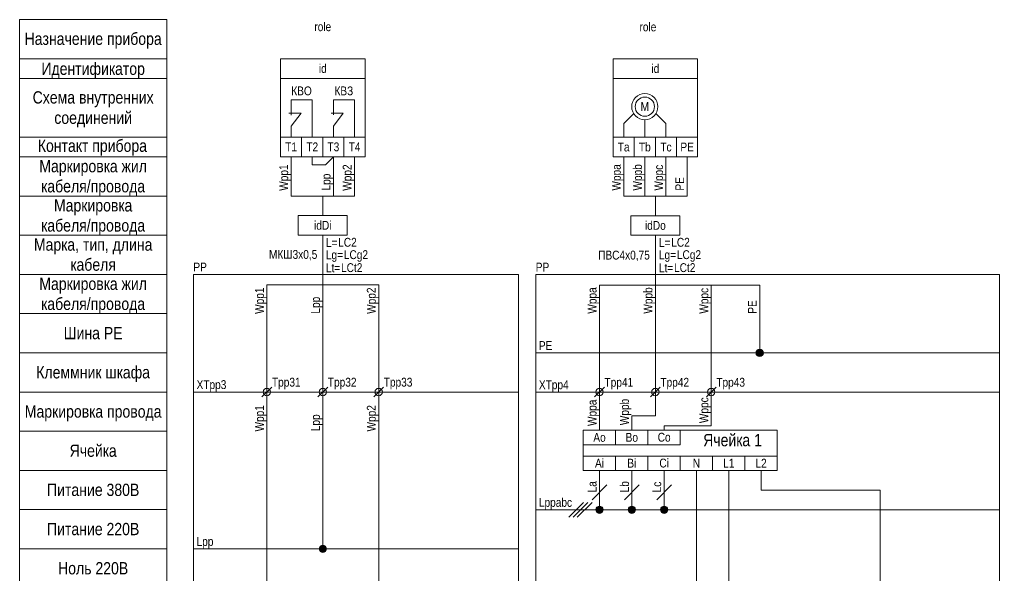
# Model space of a CAD drawing. Header units: millimetres. Extents: x 20 to 336, y -256 to -5.
# Drawn here: x 20 to 219.8, y -118.4 to -5 of the extents above; entities that cross this region are included whole.
import ezdxf

# ---------------------------------------------------------------- set-up
doc = ezdxf.new("R2010")
doc.units = ezdxf.units.MM
doc.header["$MEASUREMENT"] = 0
doc.linetypes.add('1_1', pattern=[2000, 1000, -1000])
doc.linetypes.add('4_2_1_2', pattern=[6702.777624, 3527.777672, -1763.888836, 0, -1411.111116])
for name, color, linetype in [('id_names', 7, 'Continuous'), ('id_params_di', 7, 'Continuous'), ('id_params_do', 7, 'Continuous'), ('id_static_di', 7, 'Continuous'), ('id_static_do', 7, 'Continuous')]:
    doc.layers.add(name, color=color, linetype=linetype)
doc.styles.add('СГЕНЕРИР_СТИЛЬ_1', font='')
doc.styles.get('СГЕНЕРИР_СТИЛЬ_1').set_extended_font_data('Arial Narrow')

msp = doc.modelspace()

# ---------------------------------------------------------------- hatches: boundary and pattern name
at = {"layer": 'id_static_di', "linetype": 'Continuous', "lineweight": 0, "true_color": 0x000000}
msp.add_hatch(color=18, dxfattribs=at).paths.add_polyline_path([(81.08, -113), (81.14, -113.29), (81.3, -113.53), (81.55, -113.69), (81.83, -113.75), (82.12, -113.69), (82.36, -113.53), (82.53, -113.29), (82.58, -113), (82.53, -112.71), (82.36, -112.47), (82.12, -112.31), (81.83, -112.25), (81.55, -112.31), (81.3, -112.47), (81.14, -112.71)])
at = {"layer": 'id_static_do', "linetype": 'Continuous', "lineweight": 0, "true_color": 0x000000}
for points in [[(170.18, -73.02), (170.23, -73.31), (170.4, -73.55), (170.64, -73.72), (170.93, -73.77), (171.21, -73.72), (171.46, -73.55), (171.62, -73.31), (171.68, -73.02), (171.62, -72.74), (171.46, -72.49), (171.21, -72.33), (170.93, -72.27), (170.64, -72.33), (170.4, -72.49), (170.23, -72.74)], [(137.51, -105.02), (137.56, -105.31), (137.72, -105.55), (137.97, -105.72), (138.26, -105.77), (138.54, -105.72), (138.79, -105.55), (138.95, -105.31), (139.01, -105.02), (138.95, -104.74), (138.79, -104.49), (138.54, -104.33), (138.26, -104.27), (137.97, -104.33), (137.72, -104.49), (137.56, -104.74)], [(144.1, -105.02), (144.15, -105.31), (144.31, -105.55), (144.56, -105.72), (144.85, -105.77), (145.13, -105.72), (145.38, -105.55), (145.54, -105.31), (145.6, -105.02), (145.54, -104.74), (145.38, -104.49), (145.13, -104.33), (144.85, -104.27), (144.56, -104.33), (144.31, -104.49), (144.15, -104.74)], [(150.69, -105.02), (150.74, -105.31), (150.91, -105.55), (151.15, -105.72), (151.44, -105.77), (151.72, -105.72), (151.97, -105.55), (152.13, -105.31), (152.19, -105.02), (152.13, -104.74), (151.97, -104.49), (151.72, -104.33), (151.44, -104.27), (151.15, -104.33), (150.91, -104.49), (150.74, -104.74)]]:
    msp.add_hatch(color=18, dxfattribs=at).paths.add_polyline_path(points)

# ---------------------------------------------------------------- linework, layer by layer
at = {"layer": 'id_names', "color": 7, "linetype": 'Continuous', "lineweight": 15, "ltscale": 100}
for points in [[(20, -13), (50, -13), (50, -5), (20, -5)], [(20, -17), (50, -17), (50, -13), (20, -13)], [(20, -29), (50, -29), (50, -17), (20, -17)], [(20, -33), (50, -33), (50, -29), (20, -29)], [(20, -41), (50, -41), (50, -33), (20, -33)], [(20, -49), (50, -49), (50, -41), (20, -41)], [(20, -57), (50, -57), (50, -49), (20, -49)], [(20, -65), (50, -65), (50, -57), (20, -57)], [(20, -73), (50, -73), (50, -65), (20, -65)], [(20, -81), (50, -81), (50, -73), (20, -73)], [(20, -89), (50, -89), (50, -81), (20, -81)], [(20, -97), (50, -97), (50, -89), (20, -89)], [(20, -105), (50, -105), (50, -97), (20, -97)], [(20, -113), (50, -113), (50, -105), (20, -105)], [(20, -121), (50, -121), (50, -113), (20, -113)]]:
    msp.add_lwpolyline(points, close=True, dxfattribs=at)
at = {"layer": 'id_static_di', "color": 7, "linetype": '1_1', "lineweight": 15, "ltscale": 100}
for p, q in [((90.45, -13), (73.21, -13)), ((73.21, -17), (73.21, -29)), ((90.45, -29), (90.45, -17)), ((55.43, -189.36), (55.43, -57)), ((121.75, -57), (55.43, -57)), ((121.75, -189.36), (121.75, -57))]:
    msp.add_line(p, q, dxfattribs=at)
at = {"layer": 'id_static_di', "color": 7, "linetype": 'Continuous', "lineweight": 15, "ltscale": 100}
for p, q in [((79.68, -21.38), (75.37, -21.38)), ((75.37, -21.38), (75.37, -24.53)), ((79.68, -29), (79.68, -21.38)), ((88.3, -21.38), (83.99, -21.38)), ((83.99, -21.38), (83.99, -24.45)), ((88.3, -29), (88.3, -21.38)), ((77.39, -24.07), (74.92, -24.07)), ((77.39, -24.07), (75.37, -26.74)), ((86.01, -24.07), (83.54, -24.07)), ((86.01, -24.07), (83.99, -26.74)), ((75.37, -26.74), (75.37, -29)), ((83.99, -26.74), (83.99, -29)), ((75.37, -41), (75.37, -33)), ((79.68, -34.63), (79.68, -33)), ((83.99, -33), (82.36, -34.63)), ((83.99, -41), (83.99, -33)), ((88.3, -41), (88.3, -33)), ((82.36, -34.63), (79.68, -34.63)), ((75.37, -41), (88.3, -41)), ((81.83, -45), (81.83, -41)), ((81.83, -59.14), (81.83, -49)), ((70.43, -59.14), (70.43, -81)), ((70.43, -59.14), (93.23, -59.14)), ((81.83, -59.14), (81.83, -81)), ((93.23, -59.14), (93.23, -81)), ((69.43, -82), (71.43, -80)), ((70.43, -133.04), (70.43, -81)), ((80.83, -82), (82.83, -80)), ((81.83, -81), (81.83, -112.25)), ((92.23, -82), (94.23, -80)), ((93.23, -133.04), (93.23, -81)), ((55.43, -113), (121.75, -113))]:
    msp.add_line(p, q, dxfattribs=at)
at = {"layer": 'id_static_di', "color": 7, "linetype": '4_2_1_2', "lineweight": 15, "ltscale": 100}
msp.add_line((55.43, -81), (121.75, -81), dxfattribs=at)
at = {"layer": 'id_static_di', "color": 7, "linetype": 'Continuous', "lineweight": 15, "ltscale": 100}
for points in [[(73.21, -17), (90.45, -17), (90.45, -13), (73.21, -13)], [(73.21, -33), (77.52, -33), (77.52, -29), (73.21, -29)], [(77.52, -33), (81.83, -33), (81.83, -29), (77.52, -29)], [(81.83, -33), (86.14, -33), (86.14, -29), (81.83, -29)], [(86.14, -33), (90.45, -33), (90.45, -29), (86.14, -29)], [(76.83, -49), (86.83, -49), (86.83, -45), (76.83, -45)]]:
    msp.add_lwpolyline(points, close=True, dxfattribs=at)
for centre in [(70.43, -81), (81.83, -81), (93.23, -81), (81.83, -113)]:
    msp.add_circle(centre, 0.75, dxfattribs=at)
at = {"layer": 'id_static_do', "color": 7, "linetype": '1_1', "lineweight": 15, "ltscale": 100}
for p, q in [((158.27, -17.02), (141.04, -17.02)), ((141.04, -17.02), (141.04, -29.02)), ((158.27, -29.02), (158.27, -17.02)), ((219.81, -57.02), (125.25, -57.02)), ((125.25, -189.38), (125.25, -57.02)), ((219.81, -189.38), (219.81, -57.02))]:
    msp.add_line(p, q, dxfattribs=at)
at = {"layer": 'id_static_do', "color": 7, "linetype": 'Continuous', "lineweight": 15, "ltscale": 100}
for p, q in [((145.23, -24.18), (143.19, -26.22)), ((147.5, -25.45), (147.5, -29.02)), ((149.77, -24.18), (151.81, -26.22)), ((143.19, -26.22), (143.19, -29.02)), ((151.81, -26.22), (151.81, -29.02)), ((143.19, -41.02), (143.19, -33.02)), ((147.5, -41.02), (147.5, -33.02)), ((151.81, -41.02), (151.81, -33.02)), ((156.12, -41.02), (156.12, -33.02)), ((143.19, -41.02), (156.12, -41.02)), ((149.65, -45.02), (149.65, -41.02)), ((149.65, -59.17), (149.65, -49.02)), ((138.26, -81.02), (138.26, -59.17)), ((138.26, -59.17), (170.93, -59.17)), ((149.65, -81.02), (149.65, -59.17)), ((161.05, -81.02), (161.05, -59.17)), ((170.93, -72.27), (170.93, -59.17)), ((125.25, -73.02), (219.81, -73.02)), ((137.26, -82), (139.26, -80)), ((138.26, -88.79), (138.26, -81.02)), ((148.65, -82), (150.65, -80)), ((149.65, -85.87), (149.65, -81.02)), ((160.05, -82), (162.05, -80)), ((161.05, -87.88), (161.05, -81.02)), ((144.85, -88.79), (144.85, -85.87)), ((144.85, -85.87), (149.65, -85.87)), ((151.44, -88.79), (151.44, -87.88)), ((151.44, -87.88), (161.05, -87.88)), ((141.55, -91.75), (141.55, -88.79)), ((148.14, -91.75), (148.14, -88.79)), ((154.73, -88.79), (154.73, -91.75)), ((141.55, -91.75), (134.96, -91.75)), ((148.14, -91.75), (141.55, -91.75)), ((154.73, -91.75), (148.14, -91.75)), ((141.55, -94.06), (134.96, -94.06)), ((148.14, -94.06), (141.55, -94.06)), ((141.55, -97.02), (141.55, -94.06)), ((154.73, -94.06), (148.14, -94.06)), ((148.14, -97.02), (148.14, -94.06)), ((154.73, -97.02), (154.73, -94.06)), ((161.32, -94.06), (154.73, -94.06)), ((161.32, -97.02), (161.32, -94.06)), ((167.91, -94.06), (161.32, -94.06)), ((167.91, -97.02), (167.91, -94.06)), ((174.5, -94.06), (167.91, -94.06)), ((138.26, -104.27), (138.26, -97.02)), ((144.85, -104.27), (144.85, -97.02)), ((151.44, -104.27), (151.44, -97.02)), ((158.03, -181.45), (158.03, -97.02)), ((164.62, -97.02), (164.62, -157.23)), ((171.21, -97.02), (171.21, -101.02)), ((136.75, -102.98), (139.76, -99.97)), ((143.34, -102.98), (146.35, -99.97)), ((149.93, -102.98), (152.94, -99.97)), ((171.21, -101.02), (195.52, -101.02)), ((195.52, -101.02), (195.52, -157.23)), ((132, -106.53), (135.01, -103.52)), ((132.9, -106.53), (135.91, -103.52)), ((133.72, -106.53), (136.73, -103.52)), ((125.25, -105.02), (219.81, -105.02))]:
    msp.add_line(p, q, dxfattribs=at)
at = {"layer": 'id_static_do', "color": 7, "linetype": '4_2_1_2', "lineweight": 15, "ltscale": 100}
msp.add_line((125.25, -81.02), (219.81, -81.02), dxfattribs=at)
at = {"layer": 'id_static_do', "color": 7, "linetype": 'Continuous', "lineweight": 15, "ltscale": 100}
for points in [[(141.04, -17.02), (158.27, -17.02), (158.27, -13.02), (141.04, -13.02)], [(141.04, -33.02), (145.35, -33.02), (145.35, -29.02), (141.04, -29.02)], [(145.35, -33.02), (149.65, -33.02), (149.65, -29.02), (145.35, -29.02)], [(149.65, -33.02), (153.96, -33.02), (153.96, -29.02), (149.65, -29.02)], [(153.96, -33.02), (158.27, -33.02), (158.27, -29.02), (153.96, -29.02)], [(144.65, -49.02), (154.65, -49.02), (154.65, -45.02), (144.65, -45.02)]]:
    msp.add_lwpolyline(points, close=True, dxfattribs=at)
at = {"layer": 'id_static_do', "color": 7, "linetype": '1_1', "lineweight": 15, "ltscale": 100}
msp.add_lwpolyline([(134.96, -88.79), (174.5, -88.79), (174.5, -97.02), (134.96, -97.02)], close=True, dxfattribs=at)
at = {"layer": 'id_static_do', "color": 7, "linetype": 'Continuous', "lineweight": 15, "ltscale": 100}
for centre, radius in [((147.5, -22.77), 2.67), ((147.5, -22.77), 1.96), ((170.93, -73.02), 0.75), ((138.26, -81), 0.75), ((149.65, -81), 0.75), ((161.05, -81), 0.75), ((138.26, -105.02), 0.75), ((144.85, -105.02), 0.75), ((151.44, -105.02), 0.75)]:
    msp.add_circle(centre, radius, dxfattribs=at)

# ---------------------------------------------------------------- texts
at = {"layer": 'id_names', "color": 7, "linetype": 'Continuous', "lineweight": 15, "char_height": 2.5, "attachment_point": 2, "style": 'СГЕНЕРИР_СТИЛЬ_1'}
for s, insert in [('\\A1;{\\pqc;\\fArial Narrow|b0|i0|c204|p34;Назначение прибора}', (35, -7.66)), ('\\A1;{\\pqc;\\fArial Narrow|b0|i0|c204|p34;Идентификатор}', (35, -13.78)), ('\\A1;{\\pqc;\\fArial Narrow|b0|i0|c204|p34;Контакт прибора}', (34.85, -29.49)), ('\\A1;{\\pqc;\\fArial Narrow|b0|i0|c204|p34;Шина РЕ}', (35, -67.72)), ('\\A1;{\\pqc;\\fArial Narrow|b0|i0|c204|p34;Клеммник\\fArial Narrow|b0|i0|c204|p34; шкафа}', (35, -75.72)), ('\\A1;{\\pqc;\\fArial Narrow|b0|i0|c204|p34;Маркировка \\fArial Narrow|b0|i0|c204|p34;провода}', (35, -83.72)), ('\\A1;{\\pqc;\\fArial Narrow|b0|i0|c204|p34;Ячейка}', (35, -91.72)), ('\\A1;{\\pqc;\\fArial Narrow|b0|i0|c204|p34;Питание 380В}', (35, -99.71)), ('\\A1;{\\pqc;\\fArial Narrow|b0|i0|c204|p34;Питание \\fArial Narrow|b0|i0|c204|p34;220В}', (35, -107.71)), ('\\A1;{\\pqc;\\fArial Narrow|b0|i0|c204|p34;Ноль\\fArial Narrow|b0|i0|c204|p34; 220В}', (35, -115.71))]:
    msp.add_mtext(s, dxfattribs=dict(at, insert=insert))
at = {"layer": 'id_names', "color": 7, "linetype": 'Continuous', "lineweight": 15, "insert": (35, -19.63), "char_height": 2.5, "width": 30, "attachment_point": 2, "line_spacing_factor": 0.996473, "style": 'СГЕНЕРИР_СТИЛЬ_1'}
msp.add_mtext('\\A1;{\\pqc;\\fArial Narrow|b0|i0|c204|p34;Схема внутренних соединений}', dxfattribs=at)
at = {"layer": 'id_names', "color": 7, "linetype": 'Continuous', "lineweight": 15, "char_height": 2.5, "attachment_point": 2, "style": 'СГЕНЕРИР_СТИЛЬ_1'}
for s, insert, line_spacing_factor in [('\\A1;{\\pqc;\\fArial Narrow|b0|i0|c204|p34;Маркировка жил\\P\\pqc;\\fArial Narrow|b0|i0|c204|p34;кабеля/провода}', (35, -33.66), 0.982786), ('\\A1;{\\pqc;\\fArial Narrow|b0|i0|c204|p34;Маркировка\\P\\pqc;\\fArial Narrow|b0|i0|c204|p34;кабеля/провода}', (35, -41.66), 0.982786), ('\\A1;{\\pqc;\\fArial Narrow|b0|i0|c204|p34;Марка, тип\\fArial Narrow|b0|i0|c204|p34;, длина\\P\\pqc;\\fArial Narrow|b0|i0|c204|p34;кабеля}', (35, -49.66), 0.98101), ('\\A1;{\\pqc;\\fArial Narrow|b0|i0|c204|p34;Маркировка жил\\P\\pqc;\\fArial Narrow|b0|i0|c204|p34;кабеля/провода}', (35, -57.66), 0.982786)]:
    msp.add_mtext(s, dxfattribs=dict(at, insert=insert, line_spacing_factor=line_spacing_factor))
at = {"layer": 'id_params_di', "color": 7, "linetype": 'Continuous', "lineweight": 15, "insert": (81.83, -5.56), "char_height": 1.8, "width": 30, "attachment_point": 2, "style": 'СГЕНЕРИР_СТИЛЬ_1'}
msp.add_mtext('\\A1;{\\pqc;\\fArial Narrow|b0|i0|c204|p34;role}', dxfattribs=at)
at = {"layer": 'id_params_di', "color": 7, "linetype": 'Continuous', "lineweight": 15, "char_height": 1.8, "style": 'СГЕНЕРИР_СТИЛЬ_1'}
for s, insert, attachment_point in [('\\A1;{\\pqc;\\fArial Narrow|b0|i0|c204|p34;id}', (81.83, -14.08), 2), ('\\A1;{\\pqc;\\fArial Narrow|b0|i0|c204|p34;T\\fArial Narrow|b0|i0|c204|p34;1}', (75.37, -30.07), 2), ('\\A1;{\\pqc;\\fArial Narrow|b0|i0|c204|p34;T2}', (79.68, -30.07), 2), ('\\A1;{\\pqc;\\fArial Narrow|b0|i0|c204|p34;T3}', (83.99, -30.07), 2), ('\\A1;{\\pqc;\\fArial Narrow|b0|i0|c204|p34;T4}', (88.3, -30.08), 2), ('\\A1;{\\pqc;\\fArial Narrow|b0|i0|c204|p34;id\\fArial Narrow|b0|i0|c204|p34;Di}', (81.83, -46.08), 2), ('\\A1;{\\pql;\\fArial Narrow|b0|i0|c204|p34;LC\\fArial Narrow|b0|i0|c204|p34;2}', (84.97, -49.55), 1), ('\\A1;{\\pql;\\fArial Narrow|b0|i0|c204|p34;LCg\\fArial Narrow|b0|i0|c204|p34;2}', (86.13, -52.07), 1), ('\\A1;{\\pql;\\fArial Narrow|b0|i0|c204|p34;P\\fArial Narrow|b0|i0|c204|p34;P}', (55.43, -54.6), 1), ('\\A1;{\\pql;\\fArial Narrow|b0|i0|c204|p34;LCt\\fArial Narrow|b0|i0|c204|p34;2}', (85.55, -54.72), 1), ('\\A1;{\\pql;\\fArial Narrow|b0|i0|c204|p34;XTpp\\fArial Narrow|b0|i0|c204|p34;3}', (56.09, -78.59), 1), ('\\A1;{\\pql;\\fArial Narrow|b0|i0|c204|p34;Tpp\\fArial Narrow|b0|i0|c204|p34;3\\fArial Narrow|b0|i0|c204|p34;1}', (71.46, -78.09), 1), ('\\A1;{\\pql;\\fArial Narrow|b0|i0|c204|p34;Tpp\\fArial Narrow|b0|i0|c204|p34;3\\fArial Narrow|b0|i0|c204|p34;2}', (82.86, -78.09), 1), ('\\A1;{\\pql;\\fArial Narrow|b0|i0|c204|p34;Tpp\\fArial Narrow|b0|i0|c204|p34;3\\fArial Narrow|b0|i0|c204|p34;3}', (94.26, -78.09), 1), ('\\A1;{\\pql;\\fArial Narrow|b0|i0|c204|p34;L\\fArial Narrow|b0|i0|c204|p34;p\\fArial Narrow|b0|i0|c204|p34;p}', (56.09, -110.6), 1)]:
    msp.add_mtext(s, dxfattribs=dict(at, insert=insert, attachment_point=attachment_point))
at = {"layer": 'id_params_di', "color": 7, "linetype": 'Continuous', "lineweight": 15, "char_height": 1.8, "attachment_point": 1, "rotation": 90, "style": 'СГЕНЕРИР_СТИЛЬ_1'}
for s, insert in [('\\A1;{\\pql;\\fArial Narrow|b0|i0|c204|p34;W\\fArial Narrow|b0|i0|c204|p34;p\\fArial Narrow|b0|i0|c204|p34;p\\fArial Narrow|b0|i0|c204|p34;1}', (72.96, -39.94)), ('\\A1;{\\pql;\\fArial Narrow|b0|i0|c204|p34;Wpp\\fArial Narrow|b0|i0|c204|p34;2}', (85.89, -39.94)), ('\\A1;{\\pql;\\fArial Narrow|b0|i0|c204|p34;L\\fArial Narrow|b0|i0|c204|p34;p\\fArial Narrow|b0|i0|c204|p34;p}', (81.59, -39.88)), ('\\A1;{\\pql;\\fArial Narrow|b0|i0|c204|p34;W\\fArial Narrow|b0|i0|c204|p34;pp1}', (68.02, -65.06)), ('\\A1;{\\pql;\\fArial Narrow|b0|i0|c204|p34;W\\fArial Narrow|b0|i0|c204|p34;p\\fArial Narrow|b0|i0|c204|p34;p\\fArial Narrow|b0|i0|c204|p34;2}', (90.82, -65.06)), ('\\A1;{\\pql;\\fArial Narrow|b0|i0|c204|p34;Lpp}', (79.43, -65)), ('\\A1;{\\pql;\\fArial Narrow|b0|i0|c204|p34;Wpp\\fArial Narrow|b0|i0|c204|p34;1}', (68.02, -89.06)), ('\\A1;{\\pql;\\fArial Narrow|b0|i0|c204|p34;W\\fArial Narrow|b0|i0|c204|p34;p\\fArial Narrow|b0|i0|c204|p34;p\\fArial Narrow|b0|i0|c204|p34;2}', (90.82, -89.06)), ('\\A1;{\\pql;\\fArial Narrow|b0|i0|c204|p34;Lpp}', (79.43, -89))]:
    msp.add_mtext(s, dxfattribs=dict(at, insert=insert))
at = {"layer": 'id_params_do', "color": 7, "linetype": 'Continuous', "lineweight": 15, "insert": (148.13, -5.59), "char_height": 1.8, "width": 30, "attachment_point": 2, "style": 'СГЕНЕРИР_СТИЛЬ_1'}
msp.add_mtext('\\A1;{\\pqc;\\fArial Narrow|b0|i0|c204|p34;role}', dxfattribs=at)
at = {"layer": 'id_params_do', "color": 7, "linetype": 'Continuous', "lineweight": 15, "char_height": 1.8, "style": 'СГЕНЕРИР_СТИЛЬ_1'}
for s, insert, attachment_point in [('\\A1;{\\pqc;\\fArial Narrow|b0|i0|c204|p34;id}', (149.65, -14.1), 2), ('\\A1;{\\pqc;\\fArial Narrow|b0|i0|c204|p34;T\\fArial Narrow|b0|i0|c204|p34;a}', (143.19, -30.1), 2), ('\\A1;{\\pqc;\\fArial Narrow|b0|i0|c204|p34;Tb}', (147.5, -30.1), 2), ('\\A1;{\\pqc;\\fArial Narrow|b0|i0|c204|p34;Tc}', (151.81, -30.1), 2), ('\\A1;{\\pqc;\\fArial Narrow|b0|i0|c204|p34;id\\fArial Narrow|b0|i0|c204|p34;Do}', (149.65, -46.1), 2), ('\\A1;{\\pql;\\fArial Narrow|b0|i0|c204|p34;LC\\fArial Narrow|b0|i0|c204|p34;2}', (152.89, -49.55), 1), ('\\A1;{\\pql;\\fArial Narrow|b0|i0|c204|p34;LCg\\fArial Narrow|b0|i0|c204|p34;2}', (154.04, -52.07), 1), ('\\A1;{\\pql;\\fArial Narrow|b0|i0|c204|p34;P\\fArial Narrow|b0|i0|c204|p34;P}', (125.25, -54.62), 1), ('\\A1;{\\pql;\\fArial Narrow|b0|i0|c204|p34;LCt\\fArial Narrow|b0|i0|c204|p34;2}', (153.46, -54.72), 1), ('\\A1;{\\pql;\\fArial Narrow|b0|i0|c204|p34;XTpp\\fArial Narrow|b0|i0|c204|p34;4}', (125.9, -78.62), 1), ('\\A1;{\\pql;\\fArial Narrow|b0|i0|c204|p34;Tpp\\fArial Narrow|b0|i0|c204|p34;4\\fArial Narrow|b0|i0|c204|p34;1}', (139.28, -78.11), 1), ('\\A1;{\\pql;\\fArial Narrow|b0|i0|c204|p34;Tpp\\fArial Narrow|b0|i0|c204|p34;4\\fArial Narrow|b0|i0|c204|p34;2}', (150.68, -78.11), 1), ('\\A1;{\\pql;\\fArial Narrow|b0|i0|c204|p34;Tpp\\fArial Narrow|b0|i0|c204|p34;4\\fArial Narrow|b0|i0|c204|p34;3}', (162.08, -78.11), 1), ('\\A1;{\\pql;\\fArial Narrow|b0|i0|c204|p34;Lpp\\fArial Narrow|b0|i0|c204|p34;abc}', (125.9, -102.62), 1)]:
    msp.add_mtext(s, dxfattribs=dict(at, insert=insert, attachment_point=attachment_point))
at = {"layer": 'id_params_do', "color": 7, "linetype": 'Continuous', "lineweight": 15, "char_height": 1.8, "attachment_point": 1, "rotation": 90, "style": 'СГЕНЕРИР_СТИЛЬ_1'}
for s, insert in [('\\A1;{\\pql;\\fArial Narrow|b0|i0|c204|p34;W\\fArial Narrow|b0|i0|c204|p34;pp\\fArial Narrow|b0|i0|c204|p34;a}', (140.79, -39.9)), ('\\A1;{\\pql;\\fArial Narrow|b0|i0|c204|p34;Wpp\\fArial Narrow|b0|i0|c204|p34;b}', (145.1, -39.9)), ('\\A1;{\\pql;\\fArial Narrow|b0|i0|c204|p34;Wpp\\fArial Narrow|b0|i0|c204|p34;c}', (149.41, -39.9)), ('\\A1;{\\pql;\\fArial Narrow|b0|i0|c204|p34;Wppa}', (135.85, -65.02)), ('\\A1;{\\pql;\\fArial Narrow|b0|i0|c204|p34;Wpp\\fArial Narrow|b0|i0|c204|p34;b}', (147.25, -65.02)), ('\\A1;{\\pql;\\fArial Narrow|b0|i0|c204|p34;Wpp\\fArial Narrow|b0|i0|c204|p34;c}', (158.65, -65.02)), ('\\A1;{\\pql;\\fArial Narrow|b0|i0|c204|p34;W\\fArial Narrow|b0|i0|c204|p34;p\\fArial Narrow|b0|i0|c204|p34;pa}', (135.85, -87.94)), ('\\A1;{\\pql;\\fArial Narrow|b0|i0|c204|p34;W\\fArial Narrow|b0|i0|c204|p34;p\\fArial Narrow|b0|i0|c204|p34;pb}', (142.44, -87.77)), ('\\A1;{\\pql;\\fArial Narrow|b0|i0|c204|p34;Wppc}', (158.65, -87.35)), ('\\A1;{\\pql;\\fArial Narrow|b0|i0|c204|p34;La}', (135.85, -101.48)), ('\\A1;{\\pql;\\fArial Narrow|b0|i0|c204|p34;L\\fArial Narrow|b0|i0|c204|p34;b}', (142.44, -101.48)), ('\\A1;{\\pql;\\fArial Narrow|b0|i0|c204|p34;L\\fArial Narrow|b0|i0|c204|p34;c}', (149.03, -101.48))]:
    msp.add_mtext(s, dxfattribs=dict(at, insert=insert))
at = {"layer": 'id_static_di', "color": 7, "linetype": 'Continuous', "lineweight": 15, "char_height": 1.8, "style": 'СГЕНЕРИР_СТИЛЬ_1'}
for s, insert, attachment_point in [('\\A1;{\\pqc;\\fArial Narrow|b0|i0|c204|p34;КВО}', (77.5, -18.65), 2), ('\\A1;{\\pqc;\\fArial Narrow|b0|i0|c204|p34;КВ\\fArial Narrow|b0|i0|c204|p34;З}', (86.12, -18.65), 2), ('\\A1;{\\pql;\\fArial Narrow|b0|i0|c204|p34;L=}', (82.46, -49.59), 1), ('\\A1;{\\pql;\\fArial Narrow|b0|i0|c204|p34;Lg=}', (82.46, -52.1), 1), ('\\A1;{\\pql;\\fArial Narrow|b0|i0|c204|p34;Lt=}', (82.46, -54.75), 1)]:
    msp.add_mtext(s, dxfattribs=dict(at, insert=insert, attachment_point=attachment_point))
at = {"layer": 'id_static_di', "color": 7, "linetype": 'Continuous', "lineweight": 40, "insert": (70.86, -52.02), "char_height": 1.8, "attachment_point": 1, "style": 'СГЕНЕРИР_СТИЛЬ_1'}
msp.add_mtext('\\A1;{\\pql;\\fArial Narrow|b0|i0|c204|p34;МКШ3х0,5}', dxfattribs=at)
at = {"layer": 'id_static_do', "color": 7, "linetype": 'Continuous', "lineweight": 15, "style": 'СГЕНЕРИР_СТИЛЬ_1'}
for s, insert, char_height, attachment_point in [('\\A1;{\\pqc;\\fArial Narrow|b0|i0|c204|p34;M}', (147.5, -21.85), 1.8, 2), ('\\A1;{\\pqc;\\fArial Narrow|b0|i0|c204|p34;PE}', (156.12, -30.1), 1.8, 2), ('\\A1;{\\pql;\\fArial Narrow|b0|i0|c204|p34;L=}', (150.37, -49.59), 1.8, 1), ('\\A1;{\\pql;\\fArial Narrow|b0|i0|c204|p34;Lg=}', (150.37, -52.1), 1.8, 1), ('\\A1;{\\pql;\\fArial Narrow|b0|i0|c204|p34;Lt=}', (150.37, -54.75), 1.8, 1), ('\\A1;{\\pql;\\fArial Narrow|b0|i0|c204|p34;PE}', (125.9, -70.62), 1.8, 1), ('\\A1;{\\pqc;\\fArial Narrow|b0|i0|c204|p34;A\\fArial Narrow|b0|i0|c204|p34;o}', (138.26, -89.35), 1.8, 2), ('\\A1;{\\pqc;\\fArial Narrow|b0|i0|c204|p34;B\\fArial Narrow|b0|i0|c204|p34;o}', (144.85, -89.35), 1.8, 2), ('\\A1;{\\pqc;\\fArial Narrow|b0|i0|c204|p34;C\\fArial Narrow|b0|i0|c204|p34;o}', (151.44, -89.32), 1.8, 2), ('\\A1;{\\pqc;\\fArial Narrow|b0|i0|c204|p34;Ячейка 1}', (165.39, -89.56), 2.5, 2), ('\\A1;{\\pqc;\\fArial Narrow|b0|i0|c204|p34;A\\fArial Narrow|b0|i0|c204|p34;i}', (138.26, -94.62), 1.8, 2), ('\\A1;{\\pqc;\\fArial Narrow|b0|i0|c204|p34;B\\fArial Narrow|b0|i0|c204|p34;i}', (144.85, -94.62), 1.8, 2), ('\\A1;{\\pqc;\\fArial Narrow|b0|i0|c204|p34;C\\fArial Narrow|b0|i0|c204|p34;i}', (151.44, -94.59), 1.8, 2), ('\\A1;{\\pqc;\\fArial Narrow|b0|i0|c204|p34;N}', (158.03, -94.62), 1.8, 2), ('\\A1;{\\pqc;\\fArial Narrow|b0|i0|c204|p34;L1}', (164.62, -94.61), 1.8, 2), ('\\A1;{\\pqc;\\fArial Narrow|b0|i0|c204|p34;L\\fArial Narrow|b0|i0|c204|p34;2}', (171.21, -94.61), 1.8, 2)]:
    msp.add_mtext(s, dxfattribs=dict(at, insert=insert, char_height=char_height, attachment_point=attachment_point))
at = {"layer": 'id_static_do', "color": 7, "linetype": 'Continuous', "lineweight": 15, "char_height": 1.8, "attachment_point": 1, "rotation": 90, "style": 'СГЕНЕРИР_СТИЛЬ_1'}
for insert in [(153.72, -39.9), (168.53, -65.02)]:
    msp.add_mtext('\\A1;{\\pql;\\fArial Narrow|b0|i0|c204|p34;PE}', dxfattribs=dict(at, insert=insert))
at = {"layer": 'id_static_do', "color": 7, "linetype": 'Continuous', "lineweight": 40, "insert": (137.98, -52.16), "char_height": 1.8, "attachment_point": 1, "style": 'СГЕНЕРИР_СТИЛЬ_1'}
msp.add_mtext('\\A1;{\\pql;\\fArial Narrow|b0|i0|c204|p34;ПВС\\fArial Narrow|b0|i0|c204|p34;4\\fArial Narrow|b0|i0|c204|p34;х0,75}', dxfattribs=at)

doc.saveas('drawing.dxf')
